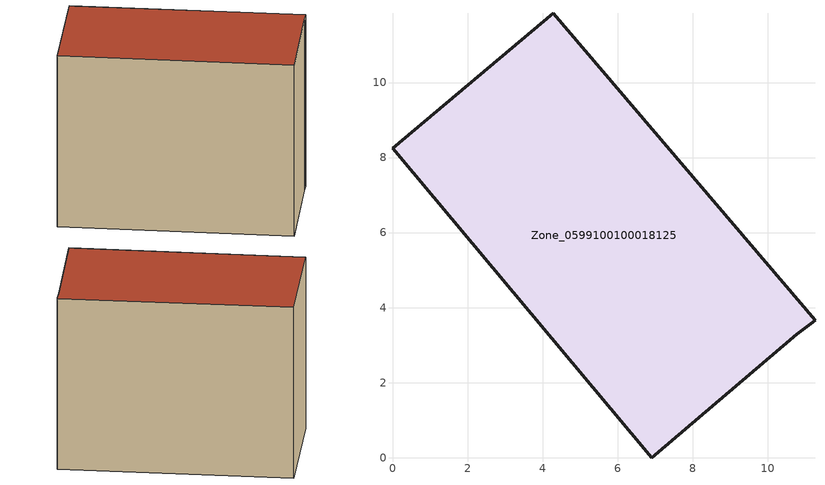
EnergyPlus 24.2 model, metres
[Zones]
Zone_0599100100018125
 floor ground (C_G): 11.21,3.61 10.78,3.28 6.92,0 0,8.25 4.29,11.85 11.26,3.66 z0
 wall outside (C_F): 11.21,3.61 11.26,3.66 4.29,11.85 0,8.25 6.92,0 10.78,3.28 11.21,3.61 z0:8.45
 roof outside (C_R): 10.78,3.28 11.21,3.61 11.26,3.66 4.29,11.85 0,8.25 6.92,0 z8.45
[BUILDING]
Pand.0599100100018125: North Axis=0; Terrain=City; Loads Convergence Tolerance Value=0.04; Temperature Convergence Tolerance Value=0.4; Solar Distribution=FullExterior; Maximum Number of Warmup Days=25; Minimum Number of Warmup Days=1
[Site:Location]
Rotterdam.The.Hague.AP_ZH_NLD Design_Conditions: Latitude=51.96; Longitude=4.45; Time Zone=1; Elevation=-4.5
[SITE:GROUNDTEMPERATURE:BUILDINGSURFACE]
18, 18, 18, 18, 18, 18, 18, 18, 18, 18, 18, 18
[MATERIAL] Thermal Absorptance=0.9; Solar Absorptance=0.7; Visible Absorptance=0.7
Name | Roughness | Thickness | Conductivity | Density | Specific Heat
G.TI.2015-2018 | MediumSmooth | 0.15 | 0.0428571 | 540 | 1210
F.TI.2015-2018 | Rough | 0.3 | 0.0666667 | 1920 | 840
R.TI.2015-2018 | MediumRough | 0.2 | 0.0333333 | 1500 | 1000
[CONSTRUCTION]
C_G: G.TI.2015-2018
C_F: F.TI.2015-2018
C_R: R.TI.2015-2018
[ZONE]
Zone_0599100100018125: Type=1; Multiplier=1; Ceiling Height=Autocalculate; Volume=Autocalculate; Floor Area=autocalculate; Part of Total Floor Area=Yes
[ZONEINFILTRATION:DESIGNFLOWRATE]
Infil_Zone_0599100100018125: Zone or ZoneList or Space or SpaceList=Zone_0599100100018125; Schedule=AlwaysOn; Design Flow Rate Calculation Method=Flow/Area; Flow Rate per Floor Area=0.0015; Constant Term Coefficient=1; Temperature Term Coefficient=0; Velocity Term Coefficient=0; Velocity Squared Term Coefficient=0
[HVACTEMPLATE:ZONE:IDEALLOADSAIRSYSTEM]
Zone_0599100100018125: Maximum Heating Supply Air Temperature=50; Minimum Cooling Supply Air Temperature=13; Maximum Heating Supply Air Humidity Ratio=0.0156; Minimum Cooling Supply Air Humidity Ratio=0.0077; Heating Limit=NoLimit; Cooling Limit=NoLimit; Dehumidification Control Type=ConstantSensibleHeatRatio; Cooling Sensible Heat Ratio=0.7; Dehumidification Setpoint=60; Humidification Control Type=None; Humidification Setpoint=30; Outdoor Air Method=None; Outdoor Air Flow Rate per Person=0.00944; Outdoor Air Flow Rate per Zone Floor Area=0; Outdoor Air Flow Rate per Zone=0; Demand Controlled Ventilation Type=None; Outdoor Air Economizer Type=NoEconomizer; Heat Recovery Type=None; Sensible Heat Recovery Effectiveness=0.7; Latent Heat Recovery Effectiveness=0.65
[ZONECONTROL:THERMOSTAT]
ThermostatControl_Zone_0599100100018125: Zone or ZoneList=Zone_0599100100018125; Control Type Schedule=DualSetpointControlType; Control 1=Thermostat_Zone_0599100100018125; Temperature Difference Between Cutout And Setpoint=0
[THERMOSTATSETPOINT:DUALSETPOINT]
Thermostat_Zone_0599100100018125: Heating Setpoint Temperature Schedule=HeatingSetpoint_Zone_0599100100018125; Cooling Setpoint Temperature Schedule=CoolingSetpoint_Zone_0599100100018125
[SCHEDULE:COMPACT]
HeatingSetpoint_Zone_0599100100018125: Through: 12/31, For: AllDays, Until: 24:00, 21
CoolingSetpoint_Zone_0599100100018125: Through: 12/31, For: AllDays, Until: 24:00, 24
DualSetpointControlType: Through: 12/31, For: AllDays, Until: 24:00, 4
AlwaysOn: Through: 12/31, For: AllDays, Until: 24:00, 1
